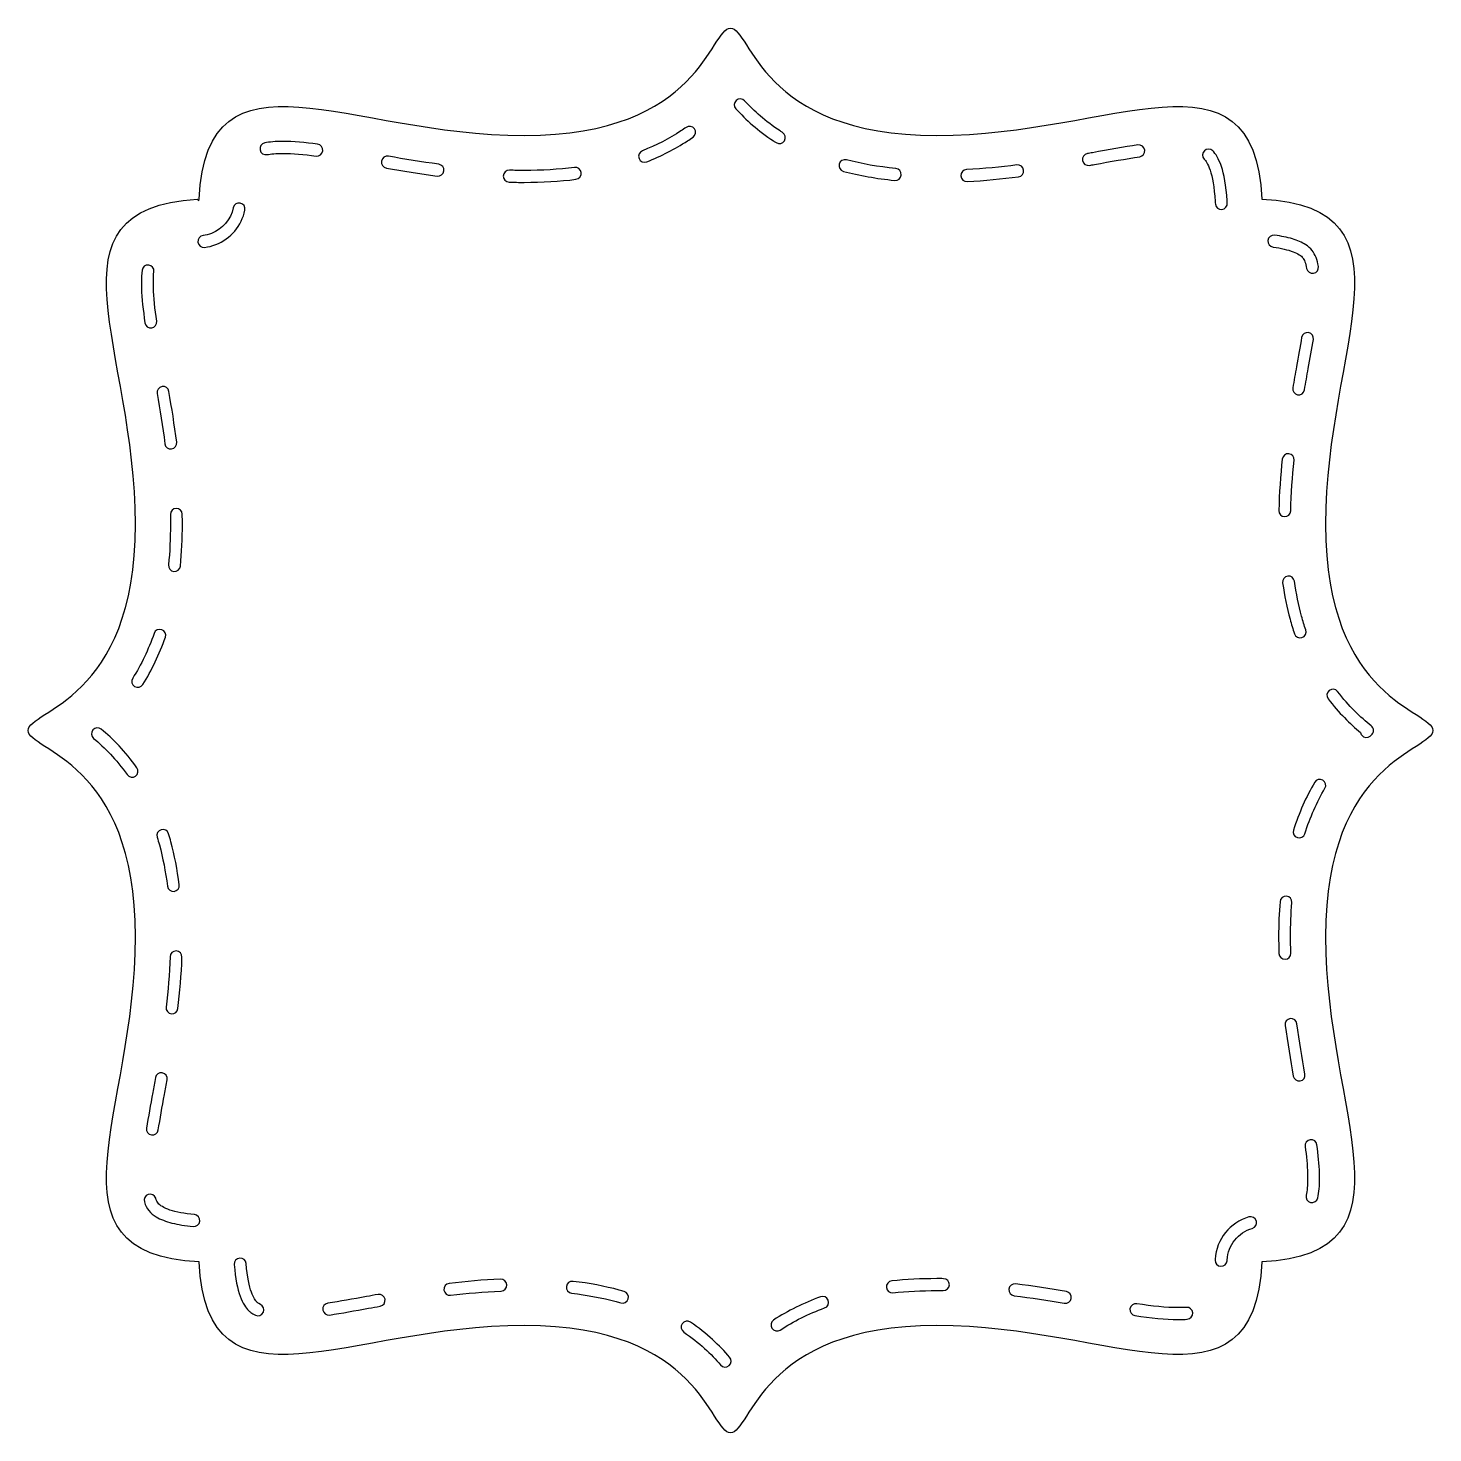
# Model space of a CAD drawing. Header units: centimetres. Extents: x -10.9 to 10.9, y -10.9 to 10.9.
import ezdxf

# ---------------------------------------------------------------- set-up
doc = ezdxf.new("R2010")
doc.units = ezdxf.units.CM
doc.header["$MEASUREMENT"] = 0
doc.layers.add('Layer 1', color=7, linetype='Continuous')

msp = doc.modelspace()

# ---------------------------------------------------------------- linework, layer by layer
at = {"layer": 'Layer 1', "color": 233}
for points, knots in [([(9.23555, 3.20133), (9.23555, 5.94056), (10.74053, 8.1112), (8.24921, 8.24905), (8.24921, 8.24905), (8.11107, 10.74036), (5.94069, 9.23541), (3.20146, 9.23541), (3.20146, 9.23541), (0.44979, 9.23541), (0.3175, 10.90229), (0, 10.90229), (0, 10.90229), (-0.3175, 10.90229), (-0.44979, 9.23541), (-3.20146, 9.23541), (-3.20146, 9.23541), (-5.94069, 9.23541), (-8.11107, 10.74036), (-8.24918, 8.24905), (-8.24918, 8.24905), (-8.24971, 8.23979), (-8.25024, 8.23053), (-8.25077, 8.221), (-8.25077, 8.221), (-8.25077, 8.221), (-8.27723, 8.24746), (-8.27723, 8.24746), (-8.27723, 8.24746), (-10.72912, 8.09479), (-9.23555, 5.93024), (-9.23555, 3.20133), (-9.23555, 3.20133), (-9.23555, 0.44966), (-10.90243, 0.31737), (-10.90243, -0.00013), (-10.90243, -0.00013), (-10.90243, -0.31763), (-9.23555, -0.44992), (-9.23555, -3.20159), (-9.23555, -3.20159), (-9.23555, -5.94082), (-10.7405, -8.11122), (-8.24918, -8.24931), (-8.24918, -8.24931), (-8.11107, -10.74012), (-5.94069, -9.23544), (-3.20146, -9.23544), (-3.20146, -9.23544), (-0.44979, -9.23544), (-0.3175, -10.90232), (0, -10.90232), (0, -10.90232), (0.3175, -10.90232), (0.44979, -9.23544), (3.20146, -9.23544), (3.20146, -9.23544), (5.94069, -9.23544), (8.11107, -10.74013), (8.24918, -8.24931), (8.24918, -8.24931), (10.7405, -8.1112), (9.23552, -5.94082), (9.23552, -3.20159), (9.23552, -3.20159), (9.23552, -0.44992), (10.9024, -0.31763), (10.9024, -0.00013), (10.9024, -0.00013), (10.90242, 0.31737), (9.23555, 0.44966), (9.23555, 3.20133)], [0, 0, 0, 0, 0.05263158, 0.05263158, 0.05263158, 0.05263158, 0.10526316, 0.10526316, 0.10526316, 0.10526316, 0.15789474, 0.15789474, 0.15789474, 0.15789474, 0.21052632, 0.21052632, 0.21052632, 0.21052632, 0.26315789, 0.26315789, 0.26315789, 0.26315789, 0.31578947, 0.31578947, 0.31578947, 0.31578947, 0.36842105, 0.36842105, 0.36842105, 0.36842105, 0.42105263, 0.42105263, 0.42105263, 0.42105263, 0.47368421, 0.47368421, 0.47368421, 0.47368421, 0.52631579, 0.52631579, 0.52631579, 0.52631579, 0.57894737, 0.57894737, 0.57894737, 0.57894737, 0.63157895, 0.63157895, 0.63157895, 0.63157895, 0.68421053, 0.68421053, 0.68421053, 0.68421053, 0.73684211, 0.73684211, 0.73684211, 0.73684211, 0.78947368, 0.78947368, 0.78947368, 0.78947368, 0.84210526, 0.84210526, 0.84210526, 0.84210526, 0.89473684, 0.89473684, 0.89473684, 0.89473684, 1, 1, 1, 1]), ([(0.08363, 9.64769), (0.04894, 9.68529), (0.05135, 9.74387), (0.08895, 9.77855), (0.08895, 9.77855), (0.12655, 9.81321), (0.18515, 9.81083), (0.21979, 9.77323), (0.21979, 9.77323), (0.36407, 9.61676), (0.54375, 9.45496), (0.7715, 9.30534), (0.7715, 9.30534), (0.78386, 9.29722), (0.79632, 9.28917), (0.80881, 9.28121), (0.80881, 9.28121), (0.85199, 9.25377), (0.86472, 9.19654), (0.83728, 9.15336), (0.83728, 9.15336), (0.80984, 9.11018), (0.75261, 9.09745), (0.70943, 9.12489), (0.70943, 9.12489), (0.69615, 9.13336), (0.68292, 9.1419), (0.6698, 9.1505), (0.6698, 9.1505), (0.42818, 9.30926), (0.23672, 9.48161), (0.08363, 9.64769)], [0, 0, 0, 0, 0.11111111, 0.11111111, 0.11111111, 0.11111111, 0.22222222, 0.22222222, 0.22222222, 0.22222222, 0.33333333, 0.33333333, 0.33333333, 0.33333333, 0.44444444, 0.44444444, 0.44444444, 0.44444444, 0.55555556, 0.55555556, 0.55555556, 0.55555556, 0.66666667, 0.66666667, 0.66666667, 0.66666667, 0.77777778, 0.77777778, 0.77777778, 0.77777778, 1, 1, 1, 1]), ([(-1.41962, 8.87862), (-1.43838, 8.92619), (-1.41504, 8.97998), (-1.36747, 8.99874), (-1.36747, 8.99874), (-1.15202, 9.08372), (-0.95266, 9.18633), (-0.7715, 9.30531), (-0.7715, 9.30531), (-0.7715, 9.30531), (-0.7715, 9.30532), (-0.7715, 9.30532), (-0.7715, 9.30532), (-0.74314, 9.32395), (-0.71554, 9.34276), (-0.68866, 9.36173), (-0.68866, 9.36173), (-0.64686, 9.3912), (-0.5891, 9.38123), (-0.55962, 9.33945), (-0.55962, 9.33945), (-0.53012, 9.29765), (-0.54009, 9.23989), (-0.5819, 9.21039), (-0.5819, 9.21039), (-0.61045, 9.19026), (-0.63976, 9.17028), (-0.66982, 9.15051), (-0.66982, 9.15051), (-0.66982, 9.15051), (-0.66982, 9.15051), (-0.66982, 9.15051), (-0.66982, 9.15051), (-0.86228, 9.02409), (-1.07302, 8.91577), (-1.2995, 8.82642), (-1.2995, 8.82642), (-1.34707, 8.80766), (-1.40086, 8.83102), (-1.41962, 8.87862)], [0, 0, 0, 0, 0.09090909, 0.09090909, 0.09090909, 0.09090909, 0.18181818, 0.18181818, 0.18181818, 0.18181818, 0.27272727, 0.27272727, 0.27272727, 0.27272727, 0.36363636, 0.36363636, 0.36363636, 0.36363636, 0.45454545, 0.45454545, 0.45454545, 0.45454545, 0.54545455, 0.54545455, 0.54545455, 0.54545455, 0.63636364, 0.63636364, 0.63636364, 0.63636364, 0.72727273, 0.72727273, 0.72727273, 0.72727273, 0.81818182, 0.81818182, 0.81818182, 0.81818182, 1, 1, 1, 1]), ([(-6.32889, 8.9956), (-6.3358, 8.94493), (-6.38247, 8.90945), (-6.43316, 8.91636), (-6.43316, 8.91636), (-6.62493, 8.94253), (-6.79768, 8.95832), (-6.94706, 8.9583), (-6.94706, 8.9583), (-7.05509, 8.9583), (-7.13489, 8.94983), (-7.19288, 8.93835), (-7.19288, 8.93835), (-7.24305, 8.92843), (-7.29175, 8.96108), (-7.30168, 9.01124), (-7.30168, 9.01124), (-7.3116, 9.06141), (-7.27898, 9.11011), (-7.22879, 9.12004), (-7.22879, 9.12004), (-7.15627, 9.13435), (-7.06472, 9.14348), (-6.94706, 9.14351), (-6.94706, 9.14351), (-6.78479, 9.14348), (-6.60472, 9.12663), (-6.40813, 9.09988), (-6.40813, 9.09988), (-6.35746, 9.09296), (-6.32198, 9.04629), (-6.32889, 8.9956)], [0, 0, 0, 0, 0.11111111, 0.11111111, 0.11111111, 0.11111111, 0.22222222, 0.22222222, 0.22222222, 0.22222222, 0.33333333, 0.33333333, 0.33333333, 0.33333333, 0.44444444, 0.44444444, 0.44444444, 0.44444444, 0.55555556, 0.55555556, 0.55555556, 0.55555556, 0.66666667, 0.66666667, 0.66666667, 0.66666667, 0.77777778, 0.77777778, 0.77777778, 0.77777778, 1, 1, 1, 1]), ([(5.57154, 8.77152), (5.52119, 8.76247), (5.47304, 8.79594), (5.46401, 8.84629), (5.46401, 8.84629), (5.45496, 8.89661), (5.48843, 8.94477), (5.53875, 8.95382), (5.53875, 8.95382), (5.56479, 8.9585), (5.59074, 8.96319), (5.61654, 8.96782), (5.61654, 8.96782), (5.86943, 9.01335), (6.10626, 9.05601), (6.32412, 9.08797), (6.32412, 9.08797), (6.37471, 9.0954), (6.42175, 9.0604), (6.42919, 9.00979), (6.42919, 9.00979), (6.43663, 8.95918), (6.40159, 8.91216), (6.35101, 8.90472), (6.35101, 8.90472), (6.13749, 8.87342), (5.90222, 8.83106), (5.64936, 8.78553), (5.64936, 8.78553), (5.62356, 8.78089), (5.59763, 8.7762), (5.57154, 8.77152)], [0, 0, 0, 0, 0.11111111, 0.11111111, 0.11111111, 0.11111111, 0.22222222, 0.22222222, 0.22222222, 0.22222222, 0.33333333, 0.33333333, 0.33333333, 0.33333333, 0.44444444, 0.44444444, 0.44444444, 0.44444444, 0.55555556, 0.55555556, 0.55555556, 0.55555556, 0.66666667, 0.66666667, 0.66666667, 0.66666667, 0.77777778, 0.77777778, 0.77777778, 0.77777778, 1, 1, 1, 1]), ([(7.35301, 8.8682), (7.31732, 8.90484), (7.31811, 8.96348), (7.35473, 8.99917), (7.35473, 8.99917), (7.39137, 9.03486), (7.45001, 9.03407), (7.48567, 8.99745), (7.48567, 8.99745), (7.52919, 8.95276), (7.57793, 8.8787), (7.61902, 8.75639), (7.61902, 8.75639), (7.66014, 8.63391), (7.69406, 8.4626), (7.70763, 8.21905), (7.70763, 8.21905), (7.70819, 8.20876), (7.70906, 8.19854), (7.71017, 8.18844), (7.71017, 8.18844), (7.71586, 8.13761), (7.67927, 8.09181), (7.62841, 8.08613), (7.62841, 8.08613), (7.57758, 8.08047), (7.53178, 8.11706), (7.52612, 8.16789), (7.52612, 8.16789), (7.52459, 8.18144), (7.52345, 8.19506), (7.52268, 8.20879), (7.52268, 8.20879), (7.5099, 8.43998), (7.47778, 8.59545), (7.44346, 8.6974), (7.44346, 8.6974), (7.40915, 8.79949), (7.37317, 8.84751), (7.35301, 8.8682)], [0, 0, 0, 0, 0.09090909, 0.09090909, 0.09090909, 0.09090909, 0.18181818, 0.18181818, 0.18181818, 0.18181818, 0.27272727, 0.27272727, 0.27272727, 0.27272727, 0.36363636, 0.36363636, 0.36363636, 0.36363636, 0.45454545, 0.45454545, 0.45454545, 0.45454545, 0.54545455, 0.54545455, 0.54545455, 0.54545455, 0.63636364, 0.63636364, 0.63636364, 0.63636364, 0.72727273, 0.72727273, 0.72727273, 0.72727273, 0.81818182, 0.81818182, 0.81818182, 0.81818182, 1, 1, 1, 1]), ([(-4.44942, 8.68521), (-4.45625, 8.63452), (-4.50287, 8.59898), (-4.55356, 8.60581), (-4.55356, 8.60581), (-4.82698, 8.64264), (-5.08974, 8.6863), (-5.3412, 8.73051), (-5.3412, 8.73051), (-5.39158, 8.73935), (-5.42523, 8.78737), (-5.41637, 8.83775), (-5.41637, 8.83775), (-5.40753, 8.88813), (-5.35951, 8.92178), (-5.30913, 8.91292), (-5.30913, 8.91292), (-5.05889, 8.86892), (-4.79864, 8.82569), (-4.52887, 8.78936), (-4.52887, 8.78936), (-4.47815, 8.7825), (-4.44262, 8.73591), (-4.44942, 8.68521)], [0, 0, 0, 0, 0.14285714, 0.14285714, 0.14285714, 0.14285714, 0.28571429, 0.28571429, 0.28571429, 0.28571429, 0.42857143, 0.42857143, 0.42857143, 0.42857143, 0.57142857, 0.57142857, 0.57142857, 0.57142857, 0.71428571, 0.71428571, 0.71428571, 0.71428571, 1, 1, 1, 1]), ([(-3.43702, 8.51109), (-3.48814, 8.51249), (-3.52843, 8.55509), (-3.52703, 8.60621), (-3.52703, 8.60621), (-3.52563, 8.65733), (-3.48303, 8.69765), (-3.43191, 8.69622), (-3.43191, 8.69622), (-3.35571, 8.69413), (-3.27887, 8.69302), (-3.20146, 8.69302), (-3.20146, 8.69302), (-2.92796, 8.69302), (-2.66719, 8.7086), (-2.42112, 8.7394), (-2.42112, 8.7394), (-2.37037, 8.74575), (-2.3241, 8.70977), (-2.31772, 8.65902), (-2.31772, 8.65902), (-2.31137, 8.60827), (-2.34738, 8.562), (-2.39813, 8.55562), (-2.39813, 8.55562), (-2.65255, 8.52376), (-2.92095, 8.50781), (-3.20146, 8.50781), (-3.20146, 8.50781), (-3.28065, 8.50781), (-3.35915, 8.50895), (-3.43702, 8.51109)], [0, 0, 0, 0, 0.11111111, 0.11111111, 0.11111111, 0.11111111, 0.22222222, 0.22222222, 0.22222222, 0.22222222, 0.33333333, 0.33333333, 0.33333333, 0.33333333, 0.44444444, 0.44444444, 0.44444444, 0.44444444, 0.55555556, 0.55555556, 0.55555556, 0.55555556, 0.66666667, 0.66666667, 0.66666667, 0.66666667, 0.77777778, 0.77777778, 0.77777778, 0.77777778, 1, 1, 1, 1]), ([(1.68733, 8.79152), (1.70035, 8.84097), (1.75099, 8.8705), (1.80044, 8.85748), (1.80044, 8.85748), (2.0374, 8.79504), (2.29376, 8.75006), (2.56694, 8.7231), (2.56694, 8.7231), (2.61785, 8.7181), (2.65502, 8.67275), (2.65002, 8.62184), (2.65002, 8.62184), (2.64499, 8.57093), (2.59967, 8.53376), (2.54876, 8.53879), (2.54876, 8.53879), (2.26682, 8.56662), (2.00086, 8.61316), (1.75329, 8.67838), (1.75329, 8.67838), (1.70381, 8.6914), (1.67426, 8.74207), (1.68733, 8.79152)], [0, 0, 0, 0, 0.14285714, 0.14285714, 0.14285714, 0.14285714, 0.28571429, 0.28571429, 0.28571429, 0.28571429, 0.42857143, 0.42857143, 0.42857143, 0.42857143, 0.57142857, 0.57142857, 0.57142857, 0.57142857, 0.71428571, 0.71428571, 0.71428571, 0.71428571, 1, 1, 1, 1]), ([(3.57539, 8.60819), (3.57264, 8.65925), (3.61182, 8.70288), (3.66291, 8.70564), (3.66291, 8.70564), (3.93204, 8.72009), (4.19327, 8.74602), (4.44624, 8.77845), (4.44624, 8.77845), (4.49699, 8.78496), (4.54337, 8.74911), (4.54988, 8.69839), (4.54988, 8.69839), (4.55639, 8.64767), (4.52054, 8.60126), (4.46982, 8.59475), (4.46982, 8.59475), (4.21323, 8.56184), (3.9474, 8.53543), (3.67284, 8.52069), (3.67284, 8.52069), (3.62178, 8.51797), (3.57812, 8.55713), (3.57539, 8.60819)], [0, 0, 0, 0, 0.14285714, 0.14285714, 0.14285714, 0.14285714, 0.28571429, 0.28571429, 0.28571429, 0.28571429, 0.42857143, 0.42857143, 0.42857143, 0.42857143, 0.57142857, 0.57142857, 0.57142857, 0.57142857, 0.71428571, 0.71428571, 0.71428571, 0.71428571, 1, 1, 1, 1]), ([(-7.99103, 7.54134), (-8.0471, 7.51991), (-8.10475, 7.50578), (-8.16272, 7.49872), (-8.16272, 7.49872), (-8.21347, 7.49253), (-8.25966, 7.52867), (-8.26583, 7.57944), (-8.26583, 7.57944), (-8.27202, 7.63021), (-8.23588, 7.67638), (-8.18511, 7.68257), (-8.18511, 7.68257), (-8.14196, 7.68784), (-8.09904, 7.69834), (-8.05716, 7.71435), (-8.05716, 7.71435), (-7.88195, 7.78126), (-7.75559, 7.93311), (-7.71913, 8.11342), (-7.71913, 8.11342), (-7.709, 8.16356), (-7.66015, 8.19597), (-7.61002, 8.18584), (-7.61002, 8.18584), (-7.55988, 8.17571), (-7.52747, 8.12686), (-7.5376, 8.07673), (-7.5376, 8.07673), (-7.58648, 7.83468), (-7.75602, 7.63117), (-7.99103, 7.54134)], [0, 0, 0, 0, 0.11111111, 0.11111111, 0.11111111, 0.11111111, 0.22222222, 0.22222222, 0.22222222, 0.22222222, 0.33333333, 0.33333333, 0.33333333, 0.33333333, 0.44444444, 0.44444444, 0.44444444, 0.44444444, 0.55555556, 0.55555556, 0.55555556, 0.55555556, 0.66666667, 0.66666667, 0.66666667, 0.66666667, 0.77777778, 0.77777778, 0.77777778, 0.77777778, 1, 1, 1, 1]), ([(8.34104, 7.60719), (8.34776, 7.65788), (8.3943, 7.69355), (8.44499, 7.68686), (8.44499, 7.68686), (8.54789, 7.67323), (8.63996, 7.65455), (8.72069, 7.63042), (8.72069, 7.63042), (8.80141, 7.60621), (8.87089, 7.57682), (8.92884, 7.53956), (8.92884, 7.53956), (8.96739, 7.51469), (9.00102, 7.48611), (9.02787, 7.45214), (9.02787, 7.45214), (9.05335, 7.41986), (9.07301, 7.38263), (9.0887, 7.34133), (9.0887, 7.34133), (9.10436, 7.29998), (9.11606, 7.25439), (9.12471, 7.2042), (9.12471, 7.2042), (9.13336, 7.1538), (9.09955, 7.10591), (9.04914, 7.09723), (9.04914, 7.09723), (8.99873, 7.08855), (8.95085, 7.12239), (8.94217, 7.1728), (8.94217, 7.1728), (8.93513, 7.21373), (8.92598, 7.24821), (8.91553, 7.27564), (8.91553, 7.27564), (8.90511, 7.30316), (8.89352, 7.32348), (8.88256, 7.33731), (8.88256, 7.33731), (8.87142, 7.35144), (8.85375, 7.3676), (8.82851, 7.38385), (8.82851, 7.38385), (8.80335, 7.4001), (8.77078, 7.41634), (8.73149, 7.43134), (8.73149, 7.43134), (8.65288, 7.46148), (8.5476, 7.48645), (8.42074, 7.50317), (8.42074, 7.50317), (8.37004, 7.50996), (8.33435, 7.5565), (8.34104, 7.60719)], [0, 0, 0, 0, 0.06666667, 0.06666667, 0.06666667, 0.06666667, 0.13333333, 0.13333333, 0.13333333, 0.13333333, 0.2, 0.2, 0.2, 0.2, 0.26666667, 0.26666667, 0.26666667, 0.26666667, 0.33333333, 0.33333333, 0.33333333, 0.33333333, 0.4, 0.4, 0.4, 0.4, 0.46666667, 0.46666667, 0.46666667, 0.46666667, 0.53333333, 0.53333333, 0.53333333, 0.53333333, 0.6, 0.6, 0.6, 0.6, 0.66666667, 0.66666667, 0.66666667, 0.66666667, 0.73333333, 0.73333333, 0.73333333, 0.73333333, 0.8, 0.8, 0.8, 0.8, 0.86666667, 0.86666667, 0.86666667, 0.86666667, 1, 1, 1, 1]), ([(-9.1335, 7.14282), (-9.12763, 7.19362), (-9.08167, 7.23003), (-9.03087, 7.22415), (-9.03087, 7.22415), (-8.98007, 7.21828), (-8.94366, 7.17232), (-8.94954, 7.12152), (-8.94954, 7.12152), (-8.95541, 7.07091), (-8.95848, 7.0127), (-8.95848, 6.94737), (-8.95848, 6.94737), (-8.95848, 6.92366), (-8.95806, 6.89906), (-8.95726, 6.8735), (-8.95726, 6.8735), (-8.95239, 6.72012), (-8.93345, 6.54637), (-8.90548, 6.35505), (-8.90548, 6.35505), (-8.8981, 6.30444), (-8.9331, 6.25742), (-8.98372, 6.25004), (-8.98372, 6.25004), (-9.03433, 6.24263), (-9.08135, 6.27766), (-9.08873, 6.32828), (-9.08873, 6.32828), (-9.11725, 6.52362), (-9.13712, 6.70357), (-9.14236, 6.86761), (-9.14236, 6.86761), (-9.14323, 6.89499), (-9.14368, 6.92159), (-9.14368, 6.94736), (-9.14368, 6.94736), (-9.14363, 7.01847), (-9.14035, 7.08353), (-9.1335, 7.14282)], [0, 0, 0, 0, 0.09090909, 0.09090909, 0.09090909, 0.09090909, 0.18181818, 0.18181818, 0.18181818, 0.18181818, 0.27272727, 0.27272727, 0.27272727, 0.27272727, 0.36363636, 0.36363636, 0.36363636, 0.36363636, 0.45454545, 0.45454545, 0.45454545, 0.45454545, 0.54545455, 0.54545455, 0.54545455, 0.54545455, 0.63636364, 0.63636364, 0.63636364, 0.63636364, 0.72727273, 0.72727273, 0.72727273, 0.72727273, 0.81818182, 0.81818182, 0.81818182, 0.81818182, 1, 1, 1, 1]), ([(8.90913, 5.28677), (8.90029, 5.23639), (8.85232, 5.20271), (8.80192, 5.21155), (8.80192, 5.21155), (8.75152, 5.22039), (8.71786, 5.26836), (8.72667, 5.31876), (8.72667, 5.31876), (8.74638, 5.43118), (8.76623, 5.54138), (8.78565, 5.64925), (8.78565, 5.64925), (8.81404, 5.80694), (8.84113, 5.95733), (8.86503, 6.09973), (8.86503, 6.09973), (8.8735, 6.15016), (8.92128, 6.18419), (8.97171, 6.17572), (8.97171, 6.17572), (9.02214, 6.16725), (9.05614, 6.1195), (9.04767, 6.06907), (9.04767, 6.06907), (9.02351, 5.92516), (8.99631, 5.77417), (8.9679, 5.61647), (8.9679, 5.61647), (8.9485, 5.50852), (8.92871, 5.39864), (8.90913, 5.28677)], [0, 0, 0, 0, 0.11111111, 0.11111111, 0.11111111, 0.11111111, 0.22222222, 0.22222222, 0.22222222, 0.22222222, 0.33333333, 0.33333333, 0.33333333, 0.33333333, 0.44444444, 0.44444444, 0.44444444, 0.44444444, 0.55555556, 0.55555556, 0.55555556, 0.55555556, 0.66666667, 0.66666667, 0.66666667, 0.66666667, 0.77777778, 0.77777778, 0.77777778, 0.77777778, 1, 1, 1, 1]), ([(-8.82396, 5.33786), (-8.77358, 5.34662), (-8.72564, 5.31283), (-8.71688, 5.26245), (-8.71688, 5.26245), (-8.67317, 5.01051), (-8.63063, 4.74749), (-8.59546, 4.47397), (-8.59546, 4.47397), (-8.58892, 4.42325), (-8.62478, 4.37684), (-8.6755, 4.37031), (-8.6755, 4.37031), (-8.72622, 4.36378), (-8.77263, 4.39963), (-8.77916, 4.45035), (-8.77916, 4.45035), (-8.81385, 4.72001), (-8.85592, 4.98028), (-8.89936, 5.23079), (-8.89936, 5.23079), (-8.90812, 5.28119), (-8.87436, 5.32911), (-8.82396, 5.33786)], [0, 0, 0, 0, 0.14285714, 0.14285714, 0.14285714, 0.14285714, 0.28571429, 0.28571429, 0.28571429, 0.28571429, 0.42857143, 0.42857143, 0.42857143, 0.42857143, 0.57142857, 0.57142857, 0.57142857, 0.57142857, 0.71428571, 0.71428571, 0.71428571, 0.71428571, 1, 1, 1, 1]), ([(8.51059, 3.41405), (8.51744, 3.68887), (8.5371, 3.95544), (8.56467, 4.2133), (8.56467, 4.2133), (8.57009, 4.26415), (8.61573, 4.30096), (8.66659, 4.29553), (8.66659, 4.29553), (8.71747, 4.29008), (8.75427, 4.24447), (8.74882, 4.19361), (8.74882, 4.19361), (8.72173, 3.93995), (8.70246, 3.67844), (8.69572, 3.40941), (8.69572, 3.40941), (8.69445, 3.35829), (8.65198, 3.31789), (8.60084, 3.31916), (8.60084, 3.31916), (8.5497, 3.32043), (8.50929, 3.36291), (8.51059, 3.41405)], [0, 0, 0, 0, 0.14285714, 0.14285714, 0.14285714, 0.14285714, 0.28571429, 0.28571429, 0.28571429, 0.28571429, 0.42857143, 0.42857143, 0.42857143, 0.42857143, 0.57142857, 0.57142857, 0.57142857, 0.57142857, 0.71428571, 0.71428571, 0.71428571, 0.71428571, 1, 1, 1, 1]), ([(-8.50937, 3.35645), (-8.50842, 3.30501), (-8.50794, 3.25329), (-8.50794, 3.2013), (-8.50794, 3.2013), (-8.50794, 2.97712), (-8.51813, 2.76072), (-8.53847, 2.55296), (-8.53847, 2.55296), (-8.54344, 2.50205), (-8.58877, 2.46483), (-8.63967, 2.46983), (-8.63967, 2.46983), (-8.69057, 2.47483), (-8.7278, 2.52013), (-8.7228, 2.57101), (-8.7228, 2.57101), (-8.70309, 2.77231), (-8.69314, 2.98275), (-8.69314, 3.2013), (-8.69314, 3.2013), (-8.69314, 3.25215), (-8.69362, 3.30271), (-8.69454, 3.35307), (-8.69454, 3.35307), (-8.69549, 3.40421), (-8.6548, 3.44642), (-8.60366, 3.44734), (-8.60366, 3.44734), (-8.55252, 3.44829), (-8.5103, 3.4076), (-8.50937, 3.35645)], [0, 0, 0, 0, 0.11111111, 0.11111111, 0.11111111, 0.11111111, 0.22222222, 0.22222222, 0.22222222, 0.22222222, 0.33333333, 0.33333333, 0.33333333, 0.33333333, 0.44444444, 0.44444444, 0.44444444, 0.44444444, 0.55555556, 0.55555556, 0.55555556, 0.55555556, 0.66666667, 0.66666667, 0.66666667, 0.66666667, 0.77777778, 0.77777778, 0.77777778, 0.77777778, 1, 1, 1, 1]), ([(8.64865, 2.39503), (8.69926, 2.40239), (8.74623, 2.3673), (8.75361, 2.31671), (8.75361, 2.31671), (8.78123, 2.12645), (8.81825, 1.94545), (8.86442, 1.77468), (8.86442, 1.77468), (8.88413, 1.70176), (8.90562, 1.6303), (8.92887, 1.56029), (8.92887, 1.56029), (8.94496, 1.51177), (8.91868, 1.45935), (8.87016, 1.44324), (8.87016, 1.44324), (8.82161, 1.42713), (8.76919, 1.4534), (8.75308, 1.50195), (8.75308, 1.50195), (8.72871, 1.57532), (8.70622, 1.65014), (8.68561, 1.72634), (8.68561, 1.72634), (8.63735, 1.90485), (8.59893, 2.09308), (8.5703, 2.29009), (8.5703, 2.29009), (8.56298, 2.34069), (8.59803, 2.38768), (8.64865, 2.39503)], [0, 0, 0, 0, 0.11111111, 0.11111111, 0.11111111, 0.11111111, 0.22222222, 0.22222222, 0.22222222, 0.22222222, 0.33333333, 0.33333333, 0.33333333, 0.33333333, 0.44444444, 0.44444444, 0.44444444, 0.44444444, 0.55555556, 0.55555556, 0.55555556, 0.55555556, 0.66666667, 0.66666667, 0.66666667, 0.66666667, 0.77777778, 0.77777778, 0.77777778, 0.77777778, 1, 1, 1, 1]), ([(-9.25042, 0.68445), (-9.29363, 0.71183), (-9.30646, 0.76904), (-9.27907, 0.81224), (-9.27907, 0.81224), (-9.1463, 1.02168), (-9.03497, 1.25454), (-8.94681, 1.50764), (-8.94681, 1.50764), (-8.92998, 1.55595), (-8.8772, 1.58146), (-8.82889, 1.56463), (-8.82889, 1.56463), (-8.7806, 1.5478), (-8.75507, 1.49502), (-8.7719, 1.44671), (-8.7719, 1.44671), (-8.8644, 1.1812), (-8.98171, 0.9354), (-9.12263, 0.71307), (-9.12263, 0.71307), (-9.15001, 0.6699), (-9.20721, 0.65709), (-9.25042, 0.68445)], [0, 0, 0, 0, 0.14285714, 0.14285714, 0.14285714, 0.14285714, 0.28571429, 0.28571429, 0.28571429, 0.28571429, 0.42857143, 0.42857143, 0.42857143, 0.42857143, 0.57142857, 0.57142857, 0.57142857, 0.57142857, 0.71428571, 0.71428571, 0.71428571, 0.71428571, 1, 1, 1, 1]), ([(9.94545, -0.0726), (9.93966, -0.0772), (9.93386, -0.08186), (9.92807, -0.08652), (9.92807, -0.08652), (9.88825, -0.11867), (9.82996, -0.11242), (9.79784, -0.07263), (9.79784, -0.07263), (9.78776, -0.06014), (9.78189, -0.04577), (9.77921, -0.03104), (9.77921, -0.03104), (9.61633, 0.10382), (9.44171, 0.274), (9.27568, 0.4927), (9.27568, 0.4927), (9.24475, 0.53345), (9.25271, 0.59152), (9.29346, 0.62245), (9.29346, 0.62245), (9.33418, 0.65338), (9.39226, 0.64542), (9.42319, 0.6047), (9.42319, 0.6047), (9.5958, 0.37734), (9.77797, 0.20563), (9.94545, 0.07231), (9.94545, 0.07231), (9.96744, 0.05479), (9.98038, 0.02797), (9.98038, -0.00013), (9.98038, -0.00013), (9.98037, -0.02826), (9.96744, -0.05509), (9.94545, -0.0726)], [0, 0, 0, 0, 0.1, 0.1, 0.1, 0.1, 0.2, 0.2, 0.2, 0.2, 0.3, 0.3, 0.3, 0.3, 0.4, 0.4, 0.4, 0.4, 0.5, 0.5, 0.5, 0.5, 0.6, 0.6, 0.6, 0.6, 0.7, 0.7, 0.7, 0.7, 0.8, 0.8, 0.8, 0.8, 1, 1, 1, 1]), ([(-9.23523, -0.70739), (-9.27698, -0.73694), (-9.33477, -0.72705), (-9.36432, -0.6853), (-9.36432, -0.6853), (-9.53376, -0.4459), (-9.71545, -0.26371), (-9.88536, -0.12161), (-9.88536, -0.12161), (-9.9246, -0.0888), (-9.92981, -0.03041), (-9.897, 0.00883), (-9.897, 0.00883), (-9.86419, 0.04807), (-9.8058, 0.05328), (-9.76656, 0.02047), (-9.76656, 0.02047), (-9.58664, -0.12995), (-9.39305, -0.32404), (-9.21313, -0.57831), (-9.21313, -0.57831), (-9.18358, -0.62005), (-9.19348, -0.67786), (-9.23523, -0.70739)], [0, 0, 0, 0, 0.14285714, 0.14285714, 0.14285714, 0.14285714, 0.28571429, 0.28571429, 0.28571429, 0.28571429, 0.42857143, 0.42857143, 0.42857143, 0.42857143, 0.57142857, 0.57142857, 0.57142857, 0.57142857, 0.71428571, 0.71428571, 0.71428571, 0.71428571, 1, 1, 1, 1]), ([(9.22703, -0.89757), (9.10119, -1.11119), (8.9966, -1.34739), (8.91501, -1.60306), (8.91501, -1.60306), (8.89945, -1.65177), (8.84736, -1.67865), (8.79865, -1.66312), (8.79865, -1.66312), (8.74994, -1.64759), (8.72306, -1.59547), (8.73859, -1.54676), (8.73859, -1.54676), (8.82405, -1.27892), (8.93412, -1.03), (9.06747, -0.8036), (9.06747, -0.8036), (9.09343, -0.75955), (9.15021, -0.74484), (9.19426, -0.77082), (9.19426, -0.77082), (9.23832, -0.79677), (9.25301, -0.85352), (9.22703, -0.89757)], [0, 0, 0, 0, 0.14285714, 0.14285714, 0.14285714, 0.14285714, 0.28571429, 0.28571429, 0.28571429, 0.28571429, 0.42857143, 0.42857143, 0.42857143, 0.42857143, 0.57142857, 0.57142857, 0.57142857, 0.57142857, 0.71428571, 0.71428571, 0.71428571, 0.71428571, 1, 1, 1, 1]), ([(-8.83679, -1.54067), (-8.78784, -1.5258), (-8.73614, -1.55342), (-8.72127, -1.60237), (-8.72127, -1.60237), (-8.70881, -1.64335), (-8.69695, -1.68476), (-8.68563, -1.72659), (-8.68563, -1.72659), (-8.62898, -1.93614), (-8.58586, -2.15905), (-8.5563, -2.39387), (-8.5563, -2.39387), (-8.5499, -2.44462), (-8.58585, -2.49095), (-8.6366, -2.49732), (-8.6366, -2.49732), (-8.68735, -2.50372), (-8.73365, -2.46777), (-8.74005, -2.41702), (-8.74005, -2.41702), (-8.76865, -2.18993), (-8.81022, -1.9754), (-8.86443, -1.7749), (-8.86443, -1.7749), (-8.87525, -1.73489), (-8.8866, -1.69531), (-8.89848, -1.65618), (-8.89848, -1.65618), (-8.91336, -1.60726), (-8.88571, -1.55554), (-8.83679, -1.54067)], [0, 0, 0, 0, 0.11111111, 0.11111111, 0.11111111, 0.11111111, 0.22222222, 0.22222222, 0.22222222, 0.22222222, 0.33333333, 0.33333333, 0.33333333, 0.33333333, 0.44444444, 0.44444444, 0.44444444, 0.44444444, 0.55555556, 0.55555556, 0.55555556, 0.55555556, 0.66666667, 0.66666667, 0.66666667, 0.66666667, 0.77777778, 0.77777778, 0.77777778, 0.77777778, 1, 1, 1, 1]), ([(8.51186, -3.46054), (8.50927, -3.37503), (8.50792, -3.28869), (8.50792, -3.20157), (8.50792, -3.20157), (8.50792, -3.01454), (8.51504, -2.83285), (8.52922, -2.65714), (8.52922, -2.65714), (8.53332, -2.60615), (8.57798, -2.56819), (8.62897, -2.57229), (8.62897, -2.57229), (8.67996, -2.57639), (8.71795, -2.62108), (8.71382, -2.67206), (8.71382, -2.67206), (8.70006, -2.8425), (8.69316, -3.01922), (8.69316, -3.2016), (8.69316, -3.2016), (8.69316, -3.2868), (8.69451, -3.37122), (8.69702, -3.45497), (8.69702, -3.45497), (8.69858, -3.50609), (8.65836, -3.54879), (8.60725, -3.55033), (8.60725, -3.55033), (8.5561, -3.55182), (8.51342, -3.51163), (8.51186, -3.46054)], [0, 0, 0, 0, 0.11111111, 0.11111111, 0.11111111, 0.11111111, 0.22222222, 0.22222222, 0.22222222, 0.22222222, 0.33333333, 0.33333333, 0.33333333, 0.33333333, 0.44444444, 0.44444444, 0.44444444, 0.44444444, 0.55555556, 0.55555556, 0.55555556, 0.55555556, 0.66666667, 0.66666667, 0.66666667, 0.66666667, 0.77777778, 0.77777778, 0.77777778, 0.77777778, 1, 1, 1, 1]), ([(-8.76014, -4.29519), (-8.7308, -4.04177), (-8.70881, -3.78036), (-8.69892, -3.51131), (-8.69892, -3.51131), (-8.69704, -3.46017), (-8.6541, -3.42029), (-8.60298, -3.42217), (-8.60298, -3.42217), (-8.55186, -3.42402), (-8.51196, -3.46699), (-8.51382, -3.51811), (-8.51382, -3.51811), (-8.52393, -3.79285), (-8.54636, -4.05913), (-8.57616, -4.31649), (-8.57616, -4.31649), (-8.58203, -4.36729), (-8.62799, -4.40372), (-8.67879, -4.39782), (-8.67879, -4.39782), (-8.72961, -4.39192), (-8.76602, -4.34599), (-8.76014, -4.29519)], [0, 0, 0, 0, 0.14285714, 0.14285714, 0.14285714, 0.14285714, 0.28571429, 0.28571429, 0.28571429, 0.28571429, 0.42857143, 0.42857143, 0.42857143, 0.42857143, 0.57142857, 0.57142857, 0.57142857, 0.57142857, 0.71428571, 0.71428571, 0.71428571, 0.71428571, 1, 1, 1, 1]), ([(8.84193, -5.43928), (8.79158, -5.44817), (8.74353, -5.41451), (8.73464, -5.36416), (8.73464, -5.36416), (8.6903, -5.11286), (8.6463, -4.85018), (8.60902, -4.57676), (8.60902, -4.57676), (8.60211, -4.52609), (8.6376, -4.47939), (8.68826, -4.47251), (8.68826, -4.47251), (8.73895, -4.4656), (8.78563, -4.50109), (8.79253, -4.55175), (8.79253, -4.55175), (8.82933, -4.82157), (8.87288, -5.08179), (8.91702, -5.33198), (8.91702, -5.33198), (8.9259, -5.38234), (8.89228, -5.43039), (8.84193, -5.43928)], [0, 0, 0, 0, 0.14285714, 0.14285714, 0.14285714, 0.14285714, 0.28571429, 0.28571429, 0.28571429, 0.28571429, 0.42857143, 0.42857143, 0.42857143, 0.42857143, 0.57142857, 0.57142857, 0.57142857, 0.57142857, 0.71428571, 0.71428571, 0.71428571, 0.71428571, 1, 1, 1, 1]), ([(-8.81957, -5.31302), (-8.76922, -5.32196), (-8.73564, -5.37004), (-8.74461, -5.42041), (-8.74461, -5.42041), (-8.75837, -5.49785), (-8.77213, -5.57419), (-8.78567, -5.64938), (-8.78567, -5.64938), (-8.82086, -5.84483), (-8.85401, -6.02903), (-8.88166, -6.20072), (-8.88166, -6.20072), (-8.88978, -6.2512), (-8.93733, -6.28555), (-8.98781, -6.27742), (-8.98781, -6.27742), (-9.03829, -6.26927), (-9.07264, -6.22175), (-9.06451, -6.17124), (-9.06451, -6.17124), (-9.03646, -5.99714), (-9.00313, -5.81199), (-8.96794, -5.61654), (-8.96794, -5.61654), (-8.95439, -5.54132), (-8.94066, -5.46512), (-8.92696, -5.38797), (-8.92696, -5.38797), (-8.91802, -5.33765), (-8.86994, -5.30408), (-8.81957, -5.31302)], [0, 0, 0, 0, 0.11111111, 0.11111111, 0.11111111, 0.11111111, 0.22222222, 0.22222222, 0.22222222, 0.22222222, 0.33333333, 0.33333333, 0.33333333, 0.33333333, 0.44444444, 0.44444444, 0.44444444, 0.44444444, 0.55555556, 0.55555556, 0.55555556, 0.55555556, 0.66666667, 0.66666667, 0.66666667, 0.66666667, 0.77777778, 0.77777778, 0.77777778, 0.77777778, 1, 1, 1, 1]), ([(9.11468, -7.25448), (9.10317, -7.30433), (9.05348, -7.33542), (9.00363, -7.32391), (9.00363, -7.32391), (8.95378, -7.3124), (8.92269, -7.26271), (8.9342, -7.21289), (8.9342, -7.21289), (8.94973, -7.14587), (8.95849, -7.05649), (8.95844, -6.94746), (8.95844, -6.94746), (8.95844, -6.92426), (8.95804, -6.90015), (8.95728, -6.8752), (8.95728, -6.8752), (8.95336, -6.74881), (8.93984, -6.6085), (8.91952, -6.45589), (8.91952, -6.45589), (8.91277, -6.4052), (8.94841, -6.35863), (8.99911, -6.35188), (8.99911, -6.35188), (9.04981, -6.34513), (9.09637, -6.38077), (9.10312, -6.43147), (9.10312, -6.43147), (9.12394, -6.5881), (9.13818, -6.73415), (9.14238, -6.86941), (9.14238, -6.86941), (9.14323, -6.89621), (9.14365, -6.92222), (9.14365, -6.94746), (9.14365, -6.94746), (9.14358, -7.0662), (9.13455, -7.16799), (9.11468, -7.25448)], [0, 0, 0, 0, 0.09090909, 0.09090909, 0.09090909, 0.09090909, 0.18181818, 0.18181818, 0.18181818, 0.18181818, 0.27272727, 0.27272727, 0.27272727, 0.27272727, 0.36363636, 0.36363636, 0.36363636, 0.36363636, 0.45454545, 0.45454545, 0.45454545, 0.45454545, 0.54545455, 0.54545455, 0.54545455, 0.54545455, 0.63636364, 0.63636364, 0.63636364, 0.63636364, 0.72727273, 0.72727273, 0.72727273, 0.72727273, 0.81818182, 0.81818182, 0.81818182, 0.81818182, 1, 1, 1, 1]), ([(-8.33919, -7.6989), (-8.4628, -7.68744), (-8.57306, -7.66953), (-8.66907, -7.64492), (-8.66907, -7.64492), (-8.76506, -7.62021), (-8.8469, -7.58923), (-8.91421, -7.54885), (-8.91421, -7.54885), (-8.95898, -7.52186), (-8.99763, -7.49051), (-9.02788, -7.45236), (-9.02788, -7.45236), (-9.05817, -7.41394), (-9.08029, -7.36865), (-9.0972, -7.31763), (-9.0972, -7.31763), (-9.11323, -7.26905), (-9.08685, -7.21669), (-9.0383, -7.20066), (-9.0383, -7.20066), (-8.98975, -7.18463), (-8.93739, -7.21098), (-8.92133, -7.25956), (-8.92133, -7.25956), (-8.90953, -7.29538), (-8.89561, -7.3211), (-8.88254, -7.33753), (-8.88254, -7.33753), (-8.87005, -7.35346), (-8.8492, -7.3719), (-8.81875, -7.39013), (-8.81875, -7.39013), (-8.7884, -7.40841), (-8.74882, -7.4264), (-8.70093, -7.44257), (-8.70093, -7.44257), (-8.60515, -7.47509), (-8.47659, -7.50025), (-8.32213, -7.51448), (-8.32213, -7.51448), (-8.32213, -7.51448), (-8.32212, -7.51448), (-8.32212, -7.51448), (-8.32212, -7.51448), (-8.27121, -7.51919), (-8.23375, -7.5643), (-8.23846, -7.61523), (-8.23846, -7.61523), (-8.24317, -7.66616), (-8.28826, -7.70363), (-8.33919, -7.6989)], [0, 0, 0, 0, 0.07142857, 0.07142857, 0.07142857, 0.07142857, 0.14285714, 0.14285714, 0.14285714, 0.14285714, 0.21428571, 0.21428571, 0.21428571, 0.21428571, 0.28571429, 0.28571429, 0.28571429, 0.28571429, 0.35714286, 0.35714286, 0.35714286, 0.35714286, 0.42857143, 0.42857143, 0.42857143, 0.42857143, 0.5, 0.5, 0.5, 0.5, 0.57142857, 0.57142857, 0.57142857, 0.57142857, 0.64285714, 0.64285714, 0.64285714, 0.64285714, 0.71428571, 0.71428571, 0.71428571, 0.71428571, 0.78571429, 0.78571429, 0.78571429, 0.78571429, 0.85714286, 0.85714286, 0.85714286, 0.85714286, 1, 1, 1, 1]), ([(8.0985, -7.72816), (7.99007, -7.75943), (7.89554, -7.82362), (7.82651, -7.90937), (7.82651, -7.90937), (7.75751, -7.99515), (7.71417, -8.10188), (7.70763, -8.21928), (7.70763, -8.21928), (7.70744, -8.22267), (7.70726, -8.22608), (7.70707, -8.22944), (7.70707, -8.22944), (7.70411, -8.2805), (7.66027, -8.31948), (7.60923, -8.31651), (7.60923, -8.31651), (7.55817, -8.31352), (7.51922, -8.26971), (7.52218, -8.21867), (7.52218, -8.21867), (7.52237, -8.21547), (7.52258, -8.21224), (7.52274, -8.20904), (7.52274, -8.20904), (7.53142, -8.05209), (7.58981, -7.90802), (7.68228, -7.79325), (7.68228, -7.79325), (7.77473, -7.67839), (7.90141, -7.5923), (8.04722, -7.55023), (8.04722, -7.55023), (8.09633, -7.53605), (8.14768, -7.56439), (8.16186, -7.61354), (8.16186, -7.61354), (8.176, -7.66265), (8.14763, -7.71395), (8.0985, -7.72816)], [0, 0, 0, 0, 0.09090909, 0.09090909, 0.09090909, 0.09090909, 0.18181818, 0.18181818, 0.18181818, 0.18181818, 0.27272727, 0.27272727, 0.27272727, 0.27272727, 0.36363636, 0.36363636, 0.36363636, 0.36363636, 0.45454545, 0.45454545, 0.45454545, 0.45454545, 0.54545455, 0.54545455, 0.54545455, 0.54545455, 0.63636364, 0.63636364, 0.63636364, 0.63636364, 0.72727273, 0.72727273, 0.72727273, 0.72727273, 0.81818182, 0.81818182, 0.81818182, 0.81818182, 1, 1, 1, 1]), ([(-7.25106, -9.02959), (-7.27231, -9.0761), (-7.32726, -9.09658), (-7.37377, -9.07534), (-7.37377, -9.07534), (-7.40264, -9.06216), (-7.4256, -9.04803), (-7.44338, -9.03481), (-7.44338, -9.03481), (-7.46103, -9.02179), (-7.47394, -9.00912), (-7.48013, -9.00309), (-7.48013, -9.00309), (-7.52193, -8.96213), (-7.56937, -8.89395), (-7.61028, -8.78147), (-7.61028, -8.78147), (-7.65121, -8.66884), (-7.68616, -8.51149), (-7.7031, -8.28789), (-7.7031, -8.28789), (-7.70696, -8.23688), (-7.66873, -8.19243), (-7.61775, -8.18857), (-7.61775, -8.18857), (-7.56674, -8.18471), (-7.52229, -8.22294), (-7.51843, -8.27395), (-7.51843, -8.27395), (-7.50253, -8.4849), (-7.4698, -8.62614), (-7.43625, -8.71816), (-7.43625, -8.71816), (-7.40265, -8.81031), (-7.36881, -8.85289), (-7.35055, -8.8708), (-7.35055, -8.8708), (-7.34481, -8.87638), (-7.34087, -8.88025), (-7.33303, -8.88612), (-7.33303, -8.88612), (-7.32533, -8.89181), (-7.31424, -8.89893), (-7.29681, -8.90692), (-7.29681, -8.90692), (-7.29681, -8.90692), (-7.29681, -8.90691), (-7.29681, -8.90691), (-7.29681, -8.90691), (-7.2503, -8.92813), (-7.22982, -8.98305), (-7.25106, -9.02959)], [0, 0, 0, 0, 0.07142857, 0.07142857, 0.07142857, 0.07142857, 0.14285714, 0.14285714, 0.14285714, 0.14285714, 0.21428571, 0.21428571, 0.21428571, 0.21428571, 0.28571429, 0.28571429, 0.28571429, 0.28571429, 0.35714286, 0.35714286, 0.35714286, 0.35714286, 0.42857143, 0.42857143, 0.42857143, 0.42857143, 0.5, 0.5, 0.5, 0.5, 0.57142857, 0.57142857, 0.57142857, 0.57142857, 0.64285714, 0.64285714, 0.64285714, 0.64285714, 0.71428571, 0.71428571, 0.71428571, 0.71428571, 0.78571429, 0.78571429, 0.78571429, 0.78571429, 0.85714286, 0.85714286, 0.85714286, 0.85714286, 1, 1, 1, 1]), ([(-3.561, -8.70074), (-3.83008, -8.71214), (-4.09144, -8.73545), (-4.34472, -8.76583), (-4.34472, -8.76583), (-4.39549, -8.77192), (-4.44161, -8.73569), (-4.4477, -8.68492), (-4.4477, -8.68492), (-4.45379, -8.63415), (-4.41756, -8.58803), (-4.36679, -8.58192), (-4.36679, -8.58192), (-4.10967, -8.5511), (-3.84355, -8.52734), (-3.56886, -8.51567), (-3.56886, -8.51567), (-3.51777, -8.51353), (-3.47459, -8.55319), (-3.47242, -8.60431), (-3.47242, -8.60431), (-3.47022, -8.65539), (-3.50991, -8.69857), (-3.561, -8.70074)], [0, 0, 0, 0, 0.14285714, 0.14285714, 0.14285714, 0.14285714, 0.28571429, 0.28571429, 0.28571429, 0.28571429, 0.42857143, 0.42857143, 0.42857143, 0.42857143, 0.57142857, 0.57142857, 0.57142857, 0.57142857, 0.71428571, 0.71428571, 0.71428571, 0.71428571, 1, 1, 1, 1]), ([(-1.58856, -8.82121), (-1.60282, -8.87032), (-1.65418, -8.8986), (-1.70331, -8.88437), (-1.70331, -8.88437), (-1.72702, -8.87749), (-1.75086, -8.8708), (-1.77485, -8.86431), (-1.77485, -8.86431), (-1.98972, -8.80621), (-2.22075, -8.7626), (-2.46607, -8.73395), (-2.46607, -8.73395), (-2.51687, -8.72802), (-2.55322, -8.68204), (-2.5473, -8.63124), (-2.5473, -8.63124), (-2.54138, -8.58044), (-2.49539, -8.54406), (-2.44459, -8.55001), (-2.44459, -8.55001), (-2.19107, -8.57962), (-1.95112, -8.62478), (-1.72648, -8.6855), (-1.72648, -8.6855), (-1.7014, -8.6923), (-1.67645, -8.69928), (-1.65166, -8.70646), (-1.65166, -8.70646), (-1.60258, -8.72072), (-1.57432, -8.7721), (-1.58856, -8.82121)], [0, 0, 0, 0, 0.11111111, 0.11111111, 0.11111111, 0.11111111, 0.22222222, 0.22222222, 0.22222222, 0.22222222, 0.33333333, 0.33333333, 0.33333333, 0.33333333, 0.44444444, 0.44444444, 0.44444444, 0.44444444, 0.55555556, 0.55555556, 0.55555556, 0.55555556, 0.66666667, 0.66666667, 0.66666667, 0.66666667, 0.77777778, 0.77777778, 0.77777778, 0.77777778, 1, 1, 1, 1]), ([(3.30348, -8.69368), (3.26961, -8.69323), (3.23561, -8.69304), (3.20148, -8.69304), (3.20148, -8.69304), (2.96502, -8.69304), (2.73809, -8.70468), (2.52192, -8.72775), (2.52192, -8.72775), (2.47107, -8.73317), (2.42545, -8.69632), (2.42, -8.64549), (2.42, -8.64549), (2.41455, -8.59466), (2.45143, -8.54902), (2.50226, -8.54357), (2.50226, -8.54357), (2.72546, -8.51978), (2.95893, -8.50782), (3.20145, -8.50782), (3.20145, -8.50782), (3.23635, -8.50782), (3.27111, -8.50803), (3.30575, -8.50846), (3.30575, -8.50846), (3.35689, -8.5091), (3.39783, -8.55106), (3.39719, -8.6022), (3.39719, -8.6022), (3.39659, -8.65333), (3.3546, -8.69429), (3.30348, -8.69368)], [0, 0, 0, 0, 0.11111111, 0.11111111, 0.11111111, 0.11111111, 0.22222222, 0.22222222, 0.22222222, 0.22222222, 0.33333333, 0.33333333, 0.33333333, 0.33333333, 0.44444444, 0.44444444, 0.44444444, 0.44444444, 0.55555556, 0.55555556, 0.55555556, 0.55555556, 0.66666667, 0.66666667, 0.66666667, 0.66666667, 0.77777778, 0.77777778, 0.77777778, 0.77777778, 1, 1, 1, 1]), ([(5.28847, -8.8151), (5.27982, -8.8655), (5.23193, -8.89934), (5.18153, -8.89067), (5.18153, -8.89067), (4.93086, -8.84762), (4.67054, -8.80632), (4.40098, -8.77275), (4.40098, -8.77275), (4.35021, -8.76643), (4.3142, -8.72015), (4.32052, -8.6694), (4.32052, -8.6694), (4.32684, -8.61865), (4.37312, -8.58264), (4.42387, -8.58897), (4.42387, -8.58897), (4.69742, -8.62305), (4.9606, -8.66483), (5.21288, -8.70816), (5.21288, -8.70816), (5.26328, -8.7168), (5.29712, -8.76467), (5.28847, -8.8151)], [0, 0, 0, 0, 0.14285714, 0.14285714, 0.14285714, 0.14285714, 0.28571429, 0.28571429, 0.28571429, 0.28571429, 0.42857143, 0.42857143, 0.42857143, 0.42857143, 0.57142857, 0.57142857, 0.57142857, 0.57142857, 0.71428571, 0.71428571, 0.71428571, 0.71428571, 1, 1, 1, 1]), ([(-5.43743, -8.93561), (-5.49773, -8.94635), (-5.55745, -8.95712), (-5.61655, -8.96776), (-5.61655, -8.96776), (-5.83017, -9.00623), (-6.03237, -9.04264), (-6.22133, -9.0723), (-6.22133, -9.0723), (-6.27187, -9.08021), (-6.31925, -9.04568), (-6.32716, -8.99515), (-6.32716, -8.99515), (-6.3351, -8.94464), (-6.30054, -8.89725), (-6.25001, -8.88932), (-6.25001, -8.88932), (-6.06401, -8.86014), (-5.86295, -8.82394), (-5.64935, -8.7855), (-5.64935, -8.7855), (-5.59024, -8.77486), (-5.53045, -8.76407), (-5.46996, -8.75327), (-5.46996, -8.75327), (-5.41961, -8.74427), (-5.37151, -8.77782), (-5.36251, -8.82815), (-5.36251, -8.82815), (-5.35355, -8.87852), (-5.38708, -8.92662), (-5.43743, -8.93561)], [0, 0, 0, 0, 0.11111111, 0.11111111, 0.11111111, 0.11111111, 0.22222222, 0.22222222, 0.22222222, 0.22222222, 0.33333333, 0.33333333, 0.33333333, 0.33333333, 0.44444444, 0.44444444, 0.44444444, 0.44444444, 0.55555556, 0.55555556, 0.55555556, 0.55555556, 0.66666667, 0.66666667, 0.66666667, 0.66666667, 0.77777778, 0.77777778, 0.77777778, 0.77777778, 1, 1, 1, 1]), ([(1.46151, -8.9631), (1.20979, -9.05449), (0.97872, -9.16916), (0.7715, -9.30531), (0.7715, -9.30531), (0.72877, -9.33341), (0.67133, -9.3215), (0.64326, -9.27877), (0.64326, -9.27877), (0.61516, -9.23601), (0.62707, -9.1786), (0.6698, -9.15053), (0.6698, -9.15053), (0.88996, -9.00588), (1.13406, -8.88497), (1.39828, -8.78903), (1.39828, -8.78903), (1.44635, -8.77157), (1.49948, -8.79639), (1.51692, -8.84446), (1.51692, -8.84446), (1.5344, -8.89254), (1.50958, -8.94567), (1.46151, -8.9631)], [0, 0, 0, 0, 0.14285714, 0.14285714, 0.14285714, 0.14285714, 0.28571429, 0.28571429, 0.28571429, 0.28571429, 0.42857143, 0.42857143, 0.42857143, 0.42857143, 0.57142857, 0.57142857, 0.57142857, 0.57142857, 0.71428571, 0.71428571, 0.71428571, 0.71428571, 1, 1, 1, 1]), ([(7.0893, -9.13834), (7.04668, -9.14162), (6.99945, -9.14342), (6.94709, -9.14342), (6.94709, -9.14342), (6.74971, -9.14337), (6.5259, -9.11855), (6.27822, -9.08106), (6.27822, -9.08106), (6.22766, -9.07341), (6.19287, -9.02621), (6.20051, -8.97565), (6.20051, -8.97565), (6.20818, -8.92509), (6.25538, -8.89027), (6.30595, -8.89794), (6.30595, -8.89794), (6.54905, -8.93482), (6.76532, -8.95827), (6.94706, -8.95821), (6.94706, -8.95821), (6.99513, -8.95821), (7.03765, -8.95654), (7.07512, -8.95366), (7.07512, -8.95366), (7.12611, -8.94977), (7.17061, -8.98792), (7.17452, -9.03891), (7.17452, -9.03891), (7.17849, -9.08992), (7.14031, -9.13445), (7.0893, -9.13834)], [0, 0, 0, 0, 0.11111111, 0.11111111, 0.11111111, 0.11111111, 0.22222222, 0.22222222, 0.22222222, 0.22222222, 0.33333333, 0.33333333, 0.33333333, 0.33333333, 0.44444444, 0.44444444, 0.44444444, 0.44444444, 0.55555556, 0.55555556, 0.55555556, 0.55555556, 0.66666667, 0.66666667, 0.66666667, 0.66666667, 0.77777778, 0.77777778, 0.77777778, 0.77777778, 1, 1, 1, 1]), ([(-0.0226, -9.85748), (-0.06131, -9.89092), (-0.11978, -9.88661), (-0.15322, -9.8479), (-0.15322, -9.8479), (-0.29866, -9.67941), (-0.48392, -9.5013), (-0.72538, -9.33625), (-0.72538, -9.33625), (-0.76761, -9.30738), (-0.77843, -9.24976), (-0.74959, -9.20753), (-0.74959, -9.20753), (-0.72072, -9.1653), (-0.6631, -9.15448), (-0.62087, -9.18335), (-0.62087, -9.18335), (-0.36454, -9.35853), (-0.16711, -9.54834), (-0.01302, -9.72688), (-0.01302, -9.72688), (0.02043, -9.76559), (0.01611, -9.82406), (-0.0226, -9.85748)], [0, 0, 0, 0, 0.14285714, 0.14285714, 0.14285714, 0.14285714, 0.28571429, 0.28571429, 0.28571429, 0.28571429, 0.42857143, 0.42857143, 0.42857143, 0.42857143, 0.57142857, 0.57142857, 0.57142857, 0.57142857, 0.71428571, 0.71428571, 0.71428571, 0.71428571, 1, 1, 1, 1])]:
    msp.add_open_spline(points, degree=3, knots=knots, dxfattribs=at)

doc.saveas('drawing.dxf')
